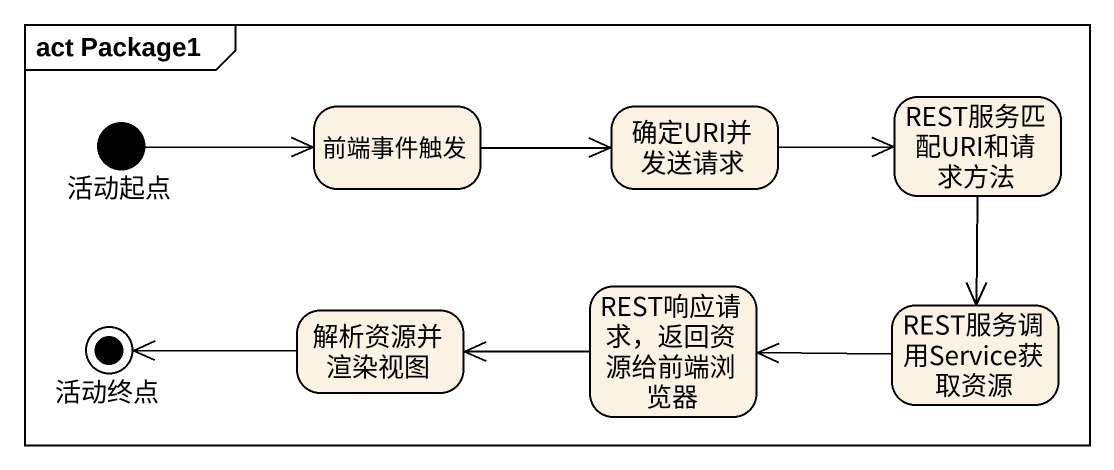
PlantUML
@startuml
mainframe act Package1
hide empty description
state 活动起点 <<start>>
state 前端事件触发
state 确定URI并发送请求
state REST服务匹配URI和请求方法
state 活动终点 <<end>>
state 解析资源并渲染视图
state "REST响应请求，返回资源给前端浏览器" as REST响应请求_返回资源给前端浏览器
state REST服务调用Service获取资源
活动起点 -right-> 前端事件触发
前端事件触发 -right-> 确定URI并发送请求
确定URI并发送请求 -right-> REST服务匹配URI和请求方法
REST服务匹配URI和请求方法 --> REST服务调用Service获取资源
解析资源并渲染视图 -left-> 活动终点
REST响应请求_返回资源给前端浏览器 -left-> 解析资源并渲染视图
REST服务调用Service获取资源 -left-> REST响应请求_返回资源给前端浏览器
@enduml
